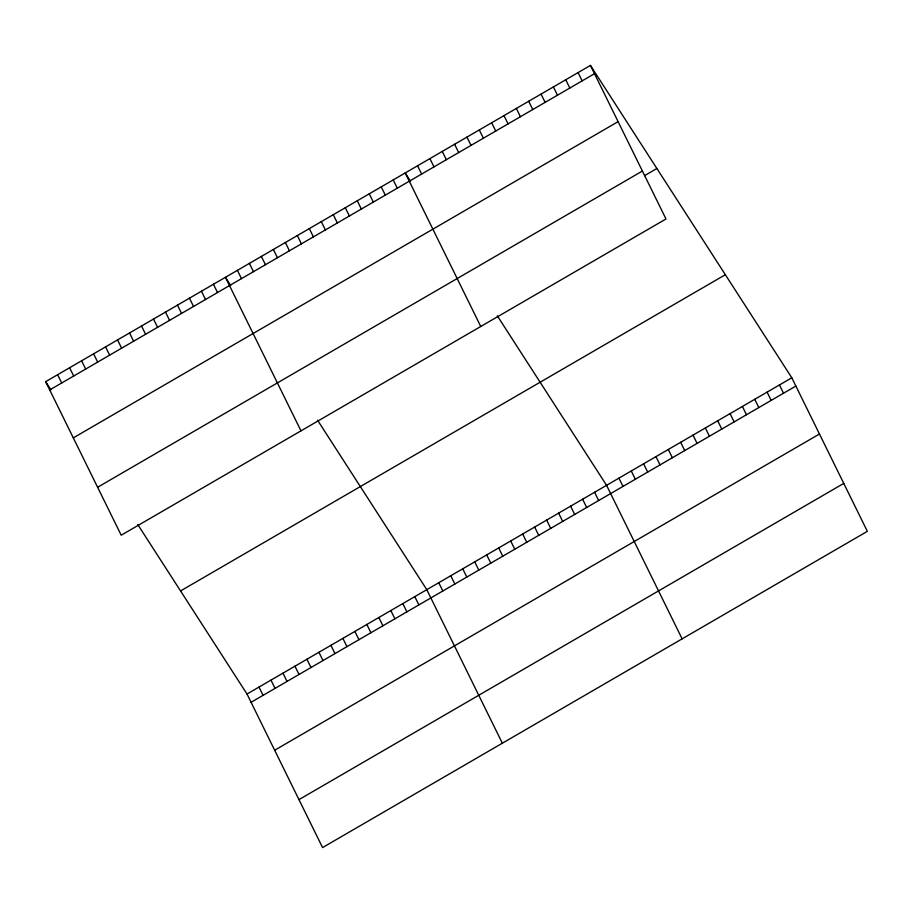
<?xml version="1.0" encoding="UTF-8"?>
<svg xmlns="http://www.w3.org/2000/svg" width="913" height="913" viewBox="0 0 913 913"><rect width="100%" height="100%" fill="white"/><g stroke="black" fill="none" stroke-linecap="round" stroke-linejoin="round"><path stroke-width="1.37" d="M590.437 65.428L665.988 218.972L121.201 535.212L45.65 381.657L590.437 65.428L791.799 377.788L867.35 531.343L322.563 847.572L247.012 694.028L137.772 524.564M49.724 389.931L594.511 73.702M73.314 437.875L618.101 121.646M97.611 487.268L642.398 171.039M644.532 175.673L656.881 168.506M180.557 590.939L725.344 274.71M247.012 694.028L791.799 377.788M251.075 702.302L795.862 386.062M274.665 750.235L819.452 434.006M298.973 799.628L843.76 483.399M410.496 181.151L405.212 172.945L480.763 326.5M497.334 315.852L606.563 485.305L682.125 638.86M230.715 285.507L225.431 277.301L300.982 430.856M317.553 420.208L426.793 589.672L502.344 743.216M45.65 381.657L50.934 389.862M779.451 384.955L783.514 393.229M767.103 392.122L771.165 400.396M754.754 399.301L758.817 407.563M578.089 72.595L582.163 80.869M742.406 406.468L746.469 414.742M565.74 79.762L569.815 88.036M730.058 413.635L734.12 421.909M553.392 86.929L557.466 95.203M717.709 420.802L721.772 429.076M541.044 94.096L545.118 102.37M705.361 427.969L709.424 436.243M528.695 101.275L532.77 109.537M693.013 435.136L697.076 443.41M516.347 108.442L520.421 116.716M680.664 442.303L684.727 450.577M503.999 115.609L508.073 123.883M668.316 449.47L672.379 457.744M491.651 122.776L495.725 131.05M655.968 456.637L660.031 464.911M643.608 463.804L647.682 472.078M479.302 129.943L483.376 138.217M466.954 137.11L471.028 145.384M631.26 470.971L635.334 479.245M454.606 144.277L458.68 152.551M618.911 478.138L622.986 486.412M442.257 151.444L446.331 159.718M594.58 492.267L598.654 500.541M429.909 158.611L433.983 166.885M582.597 499.228L586.671 507.502M417.561 165.778L421.635 174.052M570.614 506.179L574.688 514.453M558.63 513.14L562.693 521.414M393.229 179.907L397.292 188.181M546.636 520.09L550.71 528.365M381.235 186.868L385.309 195.131M534.653 527.052L538.727 535.326M369.251 193.818L373.326 202.093M522.67 534.014L526.744 542.288M357.268 200.78L361.343 209.054M510.687 540.964L514.761 549.238M345.285 207.73L349.359 216.004M498.703 547.926L502.766 556.2M333.302 214.692L337.365 222.966M486.709 554.887L490.783 563.15M321.308 221.654L325.382 229.916M474.726 561.837L478.8 570.111M309.324 228.604L313.399 236.878M462.743 568.799L466.817 577.073M297.341 235.565L301.416 243.839M450.76 575.749L454.834 584.023M285.358 242.516L289.432 250.79M438.776 582.711L442.839 590.985M273.375 249.477L277.438 257.751M261.38 256.439L265.455 264.702M414.799 596.623L418.873 604.897M249.397 263.389L253.472 271.663M402.816 603.584L406.89 611.858M237.414 270.351L241.489 278.625M390.832 610.535L394.907 618.809M378.849 617.496L382.912 625.77M213.448 284.263L217.511 292.537M366.866 624.458L370.929 632.72M201.465 291.224L205.528 299.498M354.872 631.408L358.946 639.682M189.47 298.174L193.545 306.448M342.889 638.37L346.963 646.644M177.487 305.136L181.561 313.41M330.905 645.32L334.98 653.594M165.504 312.086L169.578 320.36M318.922 652.281L322.985 660.556M153.521 319.048L157.584 327.322M306.939 659.243L311.002 667.506M141.538 326.009L145.601 334.284M294.945 666.193L299.019 674.467M129.543 332.96L133.618 341.234M282.962 673.155L287.036 681.429M117.56 339.921L121.634 348.195M270.978 680.105L275.053 688.379M105.577 346.872L109.651 355.146M258.995 687.067L263.07 695.341M93.594 353.833L97.657 362.107M81.611 360.795L85.674 369.069M69.616 367.745L73.691 376.019M57.633 374.707L61.707 382.981"/></g></svg>
